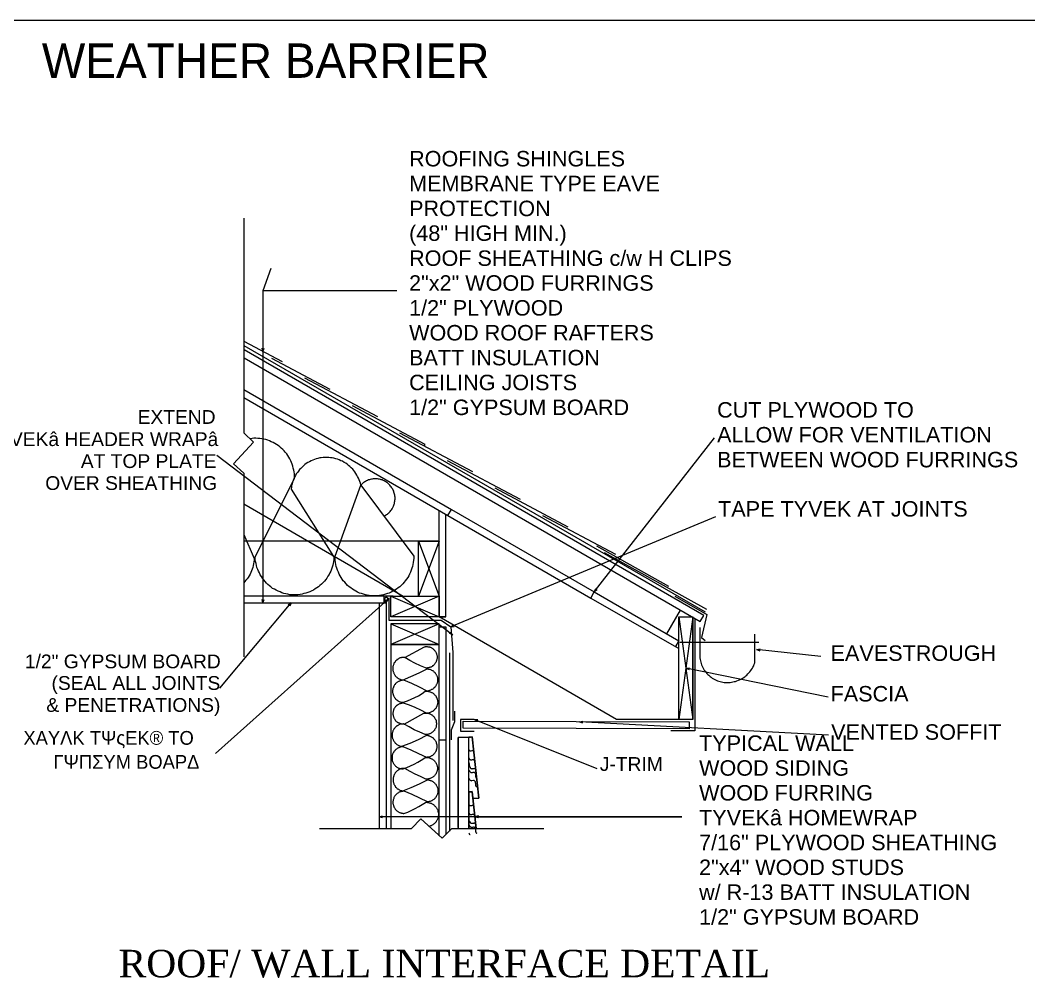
# Model space of a CAD drawing. Header units: inches. Extents: x 0 to 32.7, y -0.1 to 22.9.
# Drawn here: x 6.03 to 12.15, y 17.08 to 22.88 of the extents above; entities that cross this region are included whole.
import ezdxf

# ---------------------------------------------------------------- set-up
doc = ezdxf.new("R2010")
doc.units = ezdxf.units.IN
doc.header["$MEASUREMENT"] = 0
doc.layers.add('PDF_Geometry', color=7, linetype='Continuous', true_color=0x5d5d5d)
doc.layers.add('PDF_Text', color=7, linetype='Continuous')
doc.styles.add('PDF Arial', font='arial.ttf')
doc.styles.add('PDF Chief Blueprint', font='Chief_Blueprint.ttf')
doc.styles.add('PDF SansSerif', font='sanss___.ttf')
doc.styles.add('PDF Symbol', font='symbol.ttf')
doc.styles.add('PDF Times New Roman', font='times.ttf')

msp = doc.modelspace()

# ---------------------------------------------------------------- linework, layer by layer
at = {"layer": 'PDF_Geometry', "color": 7, "lineweight": 18}
for points in [[(0.1854, 0.1336), (0.1854, 22.8836), (32.6721, 22.8836), (32.6721, 0.1336)], [(8.2804, 19.2269), (8.2804, 19.1019), (8.5721, 19.1019), (8.5721, 19.2269)], [(8.7188, 18.5953), (8.7188, 18.6369), (10.0871, 18.6336), (10.0871, 18.5919)]]:
    msp.add_lwpolyline(points, close=True, dxfattribs=at)
for points in [[(7.3888, 21.6836), (7.3888, 20.3836), (7.4488, 20.3269), (7.3271, 20.1969), (7.3888, 20.1403), (7.3888, 19.0269)], [(7.5538, 21.3803), (7.5054, 21.2436), (7.5054, 19.3536), (7.5004, 19.3736)], [(8.3171, 21.2436), (7.5054, 21.2436), (7.5054, 20.8753), (7.5004, 20.8969)], [(7.6238, 20.8136), (7.3904, 20.9369)], [(10.1854, 19.2969), (7.3904, 20.9103)], [(7.3904, 20.8386), (10.1538, 19.2419), (10.1754, 19.2786), (7.3904, 20.8869)], [(7.5054, 20.8753), (7.5121, 20.8969)], [(7.9121, 20.6469), (7.5588, 20.8336)], [(8.2004, 20.4803), (7.7588, 20.7153)], [(7.3888, 20.6469), (8.6471, 19.9203), (9.5121, 19.4203), (10.0254, 19.1236), (10.0054, 19.0886), (10.0254, 19.1236)], [(7.3888, 20.5986), (8.6254, 19.8836), (9.4921, 19.3836), (10.0254, 19.0769)], [(8.4821, 20.3036), (8.4888, 20.3136), (8.0471, 20.5486)], [(8.7771, 20.1469), (8.3354, 20.3819)], [(9.4921, 19.3836), (9.5121, 19.4203), (10.2404, 20.3536)], [(7.2254, 20.2486), (8.6554, 19.1603), (8.6354, 19.1686)], [(9.0654, 19.9803), (8.6238, 20.2153)], [(9.3538, 19.8136), (8.9121, 20.0486)], [(7.3888, 19.9536), (8.3554, 19.3953)], [(10.0254, 19.2686), (10.1088, 19.2686), (10.1088, 18.6486), (10.1088, 19.2686), (10.0254, 18.6486), (10.0254, 19.2686), (10.1088, 18.6486), (9.6471, 18.6486), (8.5721, 19.2703), (8.2804, 19.2703), (8.2804, 19.3953), (8.5721, 19.3953), (8.5721, 19.2703), (8.6138, 19.2703), (8.6138, 19.8903)], [(8.6138, 19.2703), (8.5721, 19.2703), (8.5721, 19.9153)], [(8.6254, 19.8836), (8.6471, 19.9203)], [(10.2471, 19.8753), (8.6438, 19.2086), (8.6604, 19.2203)], [(9.6421, 19.6469), (9.2004, 19.8819)], [(8.5721, 19.7286), (8.4471, 19.3953), (8.4471, 19.7286), (8.5721, 19.7286), (7.3888, 19.7286)], [(8.4471, 19.3953), (8.4471, 19.7286), (8.5721, 19.3953)], [(9.9638, 19.4536), (9.5271, 19.6969)], [(10.1938, 19.3136), (9.5738, 19.6569)], [(9.5304, 19.4336), (9.5121, 19.4203), (9.5221, 19.4403)], [(7.2171, 18.4419), (8.2621, 19.3753), (8.2504, 19.3569)], [(7.3938, 19.3536), (8.2404, 19.3536), (8.2404, 19.3953), (7.3938, 19.3953)], [(7.5054, 19.3536), (7.5121, 19.3736)], [(8.2938, 19.3953), (8.2404, 19.3953)], [(8.2621, 19.3753), (8.2421, 19.3653)], [(8.3321, 19.3953), (8.5721, 19.3953), (8.5721, 19.2703), (8.2804, 19.2703)], [(7.2438, 18.8369), (7.6754, 19.3536), (7.6671, 19.3336)], [(7.6754, 19.3536), (7.6588, 19.3403)], [(8.2104, 17.9869), (8.2104, 19.3536), (8.2521, 19.3536), (8.2521, 17.9869)], [(9.9521, 19.1669), (10.0354, 19.3103)], [(10.1221, 19.2603), (10.1221, 18.5786), (9.9771, 18.5786)], [(8.5721, 19.2269), (8.2804, 19.2269)], [(8.5721, 17.9436), (8.5721, 19.2086), (8.6138, 19.2086), (8.6138, 17.9519)], [(8.6438, 19.2086), (8.6638, 19.2103)], [(8.6554, 19.1603), (8.6421, 19.1769)], [(8.5721, 19.1019), (8.2804, 19.1019), (8.2804, 17.9869)], [(10.8854, 19.0303), (10.4954, 19.0719), (10.5171, 19.0753)], [(10.4954, 19.0719), (10.5154, 19.0636)], [(10.9288, 18.7836), (10.0671, 18.9586), (10.0888, 18.9603)], [(10.0671, 18.9586), (10.0871, 18.9503)], [(9.5304, 18.3486), (8.7854, 18.6486), (8.7021, 18.6486), (8.7021, 18.5769), (8.7854, 18.5769)], [(8.8021, 18.6369), (8.7854, 18.6486), (8.8071, 18.6469)], [(10.9321, 18.5519), (9.4221, 18.6336), (9.4438, 18.6369)], [(9.4221, 18.6336), (9.4421, 18.6269)], [(8.5721, 18.5253), (8.6138, 18.5253)], [(8.6138, 18.4219), (8.6138, 18.2886)], [(7.8471, 17.9869), (8.4054, 17.9869), (8.4621, 18.0469), (8.5904, 17.9286), (8.6488, 17.9869), (9.2071, 17.9869)], [(8.8104, 18.0636), (8.7888, 18.0586), (10.0438, 18.0586), (8.2104, 18.0586), (8.2304, 18.0636)], [(8.2104, 18.0586), (8.2304, 18.0536)], [(8.7888, 18.0586), (8.8104, 18.0536)]]:
    msp.add_lwpolyline(points, dxfattribs=at)
at = {"layer": 'PDF_Geometry', "color": 9, "lineweight": 18, "true_color": 0xbbbbbb}
for points in [[(8.2421, 19.8819), (8.2471, 19.8853), (8.2538, 19.8886), (8.2588, 19.8919), (8.2621, 19.8953), (8.2671, 19.9003), (8.2721, 19.9036), (8.2754, 19.9086), (8.2804, 19.9136), (8.2838, 19.9186), (8.2871, 19.9236), (8.2904, 19.9286), (8.2938, 19.9353), (8.2954, 19.9403), (8.2971, 19.9453), (8.3004, 19.9519), (8.3021, 19.9569), (8.3021, 19.9636), (8.3038, 19.9703), (8.3038, 19.9753), (8.3054, 19.9819), (8.3054, 19.9886), (8.3054, 19.9953), (8.3038, 20.0003), (8.3038, 20.0069), (8.3021, 20.0136), (8.3004, 20.0186), (8.2988, 20.0253), (8.2971, 20.0303), (8.2938, 20.0369), (8.2921, 20.0419), (8.2888, 20.0469), (8.2854, 20.0519), (8.2821, 20.0569), (8.2788, 20.0619), (8.2738, 20.0669), (8.2704, 20.0719), (8.2654, 20.0753), (8.2604, 20.0803), (8.2554, 20.0836), (8.2504, 20.0869), (8.2454, 20.0903), (8.2404, 20.0936), (8.2338, 20.0953), (8.2288, 20.0986), (8.2221, 20.1003), (8.2171, 20.1019), (8.2104, 20.1036), (8.2054, 20.1036), (8.1988, 20.1053), (8.1921, 20.1053), (8.1854, 20.1053), (8.1804, 20.1053), (8.1738, 20.1053), (8.1671, 20.1036), (8.1621, 20.1036), (8.1554, 20.1019), (8.1504, 20.1003), (8.1438, 20.0986), (8.1388, 20.0953), (8.1321, 20.0936), (8.1271, 20.0903), (8.1221, 20.0869), (8.1171, 20.0836), (8.1121, 20.0803), (8.1071, 20.0753), (8.1021, 20.0719), (8.0988, 20.0669), (8.0954, 20.0786), (8.0921, 20.0886), (8.0888, 20.0986), (8.0838, 20.1086), (8.0788, 20.1186), (8.0738, 20.1286), (8.0688, 20.1386), (8.0621, 20.1469), (8.0554, 20.1553), (8.0488, 20.1636), (8.0404, 20.1719), (8.0321, 20.1803), (8.0238, 20.1869), (8.0154, 20.1936), (8.0071, 20.2003), (7.9971, 20.2053), (7.9871, 20.2119), (7.9771, 20.2153), (7.9671, 20.2203), (7.9571, 20.2236), (7.9471, 20.2269), (7.9354, 20.2303), (7.9254, 20.2319), (7.9138, 20.2336), (7.9038, 20.2353), (7.8921, 20.2353), (7.8821, 20.2353), (7.8704, 20.2353), (7.8588, 20.2336), (7.8488, 20.2319), (7.8371, 20.2286), (7.8271, 20.2269), (7.8171, 20.2219), (7.8071, 20.2186), (7.7971, 20.2136), (7.7871, 20.2086), (7.7771, 20.2036), (7.7671, 20.1986), (7.7588, 20.1919), (7.7504, 20.1836), (7.7421, 20.1769), (7.7338, 20.1686), (7.7271, 20.1619), (7.7204, 20.1519), (7.7138, 20.1436), (7.7071, 20.1353), (7.7021, 20.1253), (7.6971, 20.1153), (7.6921, 20.1053), (7.6888, 20.0953), (7.6838, 20.0853), (7.6821, 20.0753), (7.6788, 20.0653), (7.6771, 20.0553), (7.6754, 20.0436), (7.9321, 19.6353), (7.9354, 19.6303), (7.9338, 19.6169), (7.9321, 19.6053), (7.9304, 19.5936), (7.9288, 19.5819), (7.9254, 19.5703), (7.9204, 19.5586), (7.9154, 19.5469), (7.9104, 19.5353), (7.9054, 19.5253), (7.8988, 19.5153), (7.8921, 19.5036), (7.8854, 19.4953), (7.8771, 19.4853), (7.8688, 19.4753), (7.8604, 19.4669), (7.8504, 19.4586), (7.8421, 19.4519), (7.8321, 19.4453), (7.8221, 19.4386), (7.8104, 19.4319), (7.8004, 19.4269), (7.7888, 19.4219), (7.7771, 19.4169), (7.7654, 19.4136), (7.7538, 19.4103), (7.7421, 19.4069), (7.7304, 19.4053), (7.7171, 19.4036), (7.7054, 19.4036), (7.6921, 19.4019), (7.6804, 19.4036), (7.6688, 19.4036), (7.6554, 19.4069), (7.6438, 19.4086), (7.6321, 19.4119), (7.6204, 19.4153), (7.6088, 19.4203), (7.5971, 19.4253), (7.5854, 19.4303), (7.5754, 19.4369), (7.5638, 19.4419), (7.5538, 19.4503), (7.5454, 19.4569), (7.5354, 19.4653), (7.5271, 19.4736), (7.5188, 19.4836), (7.5104, 19.4936), (7.5021, 19.5036), (7.4954, 19.5136), (7.4888, 19.5236), (7.4838, 19.5353), (7.4788, 19.5453), (7.4738, 19.5569), (7.4688, 19.5686), (7.4654, 19.5803), (7.4638, 19.5936), (7.4604, 19.6053), (7.4588, 19.6169), (7.4588, 19.6303), (7.6954, 20.1103), (7.6954, 20.1219), (7.6954, 20.1353), (7.6938, 20.1469), (7.6921, 20.1586), (7.6888, 20.1703), (7.6854, 20.1819), (7.6821, 20.1936), (7.6788, 20.2053), (7.6738, 20.2153), (7.6688, 20.2269), (7.6621, 20.2369), (7.6554, 20.2469), (7.6488, 20.2569), (7.6404, 20.2669), (7.6338, 20.2753), (7.6254, 20.2836), (7.6154, 20.2919), (7.6071, 20.3003), (7.5971, 20.3069), (7.5871, 20.3136), (7.5771, 20.3203), (7.5671, 20.3253), (7.5554, 20.3303), (7.5438, 20.3353), (7.5338, 20.3403), (7.5221, 20.3436), (7.5104, 20.3453), (7.4988, 20.3486), (7.4854, 20.3503), (7.4738, 20.3503), (7.4621, 20.3519), (7.4504, 20.3519), (7.4388, 20.3503), (7.4254, 20.3486)], [(7.3888, 19.7686), (7.4521, 19.6236), (7.4521, 19.6119), (7.4504, 19.6019), (7.4488, 19.5903), (7.4454, 19.5803), (7.4438, 19.5686), (7.4404, 19.5586), (7.4354, 19.5486), (7.4321, 19.5386), (7.4271, 19.5286), (7.4221, 19.5186), (7.4154, 19.5086), (7.4088, 19.5003), (7.4021, 19.4919), (7.3954, 19.4836), (7.3888, 19.4753)], [(8.3638, 19.0236), (8.3604, 19.0236), (8.3571, 19.0236), (8.3538, 19.0236), (8.3504, 19.0236), (8.3454, 19.0236), (8.3421, 19.0219), (8.3388, 19.0219), (8.3354, 19.0203), (8.3321, 19.0186), (8.3288, 19.0169), (8.3271, 19.0153), (8.3238, 19.0136), (8.3204, 19.0119), (8.3171, 19.0103), (8.3154, 19.0069), (8.3121, 19.0053), (8.3104, 19.0019), (8.3071, 19.0003), (8.3054, 18.9969), (8.3038, 18.9936), (8.3004, 18.9903), (8.2988, 18.9886), (8.2971, 18.9853), (8.2971, 18.9819), (8.2954, 18.9786), (8.2938, 18.9753), (8.2938, 18.9719), (8.2921, 18.9686), (8.2921, 18.9636), (8.2921, 18.9603), (8.2921, 18.9569), (8.2921, 18.9536), (8.2921, 18.9503), (8.2921, 18.9469), (8.2921, 18.9436), (8.2938, 18.9403), (8.2938, 18.9369), (8.2954, 18.9336), (8.2971, 18.9303), (8.2988, 18.9269), (8.3004, 18.9236), (8.3021, 18.9203), (8.3038, 18.9169), (8.3054, 18.9136), (8.3071, 18.9119), (8.3104, 18.9086), (8.3121, 18.9069), (8.3154, 18.9036), (8.3171, 18.9019), (8.3204, 18.9003), (8.3238, 18.8969), (8.3271, 18.8953), (8.3304, 18.8936), (8.3338, 18.8919), (8.3371, 18.8919), (8.3404, 18.8903), (8.3438, 18.8886), (8.3471, 18.8886), (8.3504, 18.8869), (8.4004, 18.9086), (8.4521, 18.9303), (8.5004, 18.9553), (8.5038, 18.9553), (8.5071, 18.9536), (8.5104, 18.9536), (8.5138, 18.9519), (8.5171, 18.9519), (8.5204, 18.9503), (8.5238, 18.9486), (8.5271, 18.9469), (8.5304, 18.9453), (8.5338, 18.9436), (8.5354, 18.9419), (8.5388, 18.9403), (8.5404, 18.9369), (8.5438, 18.9353), (8.5454, 18.9319), (8.5488, 18.9303), (8.5504, 18.9269), (8.5521, 18.9236), (8.5538, 18.9203), (8.5554, 18.9186), (8.5571, 18.9153), (8.5588, 18.9119), (8.5604, 18.9086), (8.5604, 18.9053), (8.5621, 18.9019), (8.5621, 18.8986), (8.5621, 18.8953), (8.5621, 18.8919), (8.5638, 18.8869), (8.5621, 18.8836), (8.5621, 18.8803), (8.5621, 18.8769), (8.5621, 18.8736), (8.5604, 18.8703), (8.5604, 18.8669), (8.5588, 18.8636), (8.5571, 18.8603), (8.5554, 18.8569), (8.5538, 18.8553), (8.5521, 18.8519), (8.5504, 18.8486), (8.5488, 18.8453), (8.5454, 18.8436), (8.5438, 18.8403), (8.5404, 18.8386), (8.5388, 18.8353), (8.5354, 18.8336), (8.5338, 18.8319), (8.5304, 18.8303), (8.5271, 18.8286), (8.5238, 18.8269), (8.5204, 18.8253), (8.5171, 18.8236), (8.5138, 18.8236), (8.5104, 18.8219), (8.5071, 18.8219), (8.5038, 18.8203), (8.5004, 18.8203), (8.4538, 18.8436), (8.4071, 18.8653), (8.3588, 18.8853), (8.3554, 18.8853), (8.3521, 18.8853), (8.3488, 18.8853), (8.3454, 18.8836), (8.3421, 18.8836), (8.3388, 18.8819), (8.3354, 18.8819), (8.3321, 18.8803), (8.3288, 18.8786), (8.3254, 18.8769), (8.3221, 18.8753), (8.3204, 18.8736), (8.3171, 18.8719), (8.3138, 18.8703), (8.3121, 18.8669), (8.3088, 18.8653), (8.3071, 18.8619), (8.3054, 18.8603), (8.3021, 18.8569), (8.3004, 18.8536), (8.2988, 18.8503), (8.2971, 18.8486), (8.2954, 18.8453), (8.2954, 18.8419), (8.2938, 18.8386), (8.2921, 18.8353), (8.2921, 18.8319), (8.2921, 18.8286), (8.2904, 18.8253), (8.2904, 18.8219), (8.2904, 18.8186), (8.2904, 18.8136), (8.2904, 18.8103), (8.2921, 18.8069), (8.2921, 18.8036), (8.2938, 18.8003), (8.2938, 18.7969), (8.2954, 18.7936), (8.2971, 18.7903), (8.2988, 18.7869), (8.3004, 18.7853), (8.3021, 18.7819), (8.3038, 18.7786), (8.3054, 18.7769), (8.3071, 18.7736), (8.3104, 18.7703), (8.3121, 18.7686), (8.3154, 18.7669), (8.3188, 18.7636), (8.3204, 18.7619), (8.3238, 18.7603), (8.3271, 18.7586), (8.3304, 18.7569), (8.3338, 18.7553), (8.3371, 18.7553), (8.3404, 18.7536), (8.3438, 18.7536), (8.3471, 18.7519), (8.3504, 18.7519), (8.3538, 18.7519), (8.3571, 18.7519), (8.3804, 18.7603), (8.4021, 18.7703), (8.4254, 18.7803), (8.4471, 18.7919), (8.4688, 18.8053), (8.4888, 18.8186), (8.4921, 18.8186), (8.4954, 18.8186), (8.4988, 18.8186), (8.5021, 18.8186), (8.5054, 18.8186), (8.5088, 18.8169), (8.5121, 18.8169), (8.5154, 18.8153), (8.5188, 18.8153), (8.5221, 18.8136), (8.5254, 18.8119), (8.5288, 18.8103), (8.5321, 18.8086), (8.5354, 18.8069), (8.5371, 18.8053), (8.5404, 18.8036), (8.5421, 18.8003), (8.5454, 18.7986), (8.5471, 18.7953), (8.5488, 18.7936), (8.5521, 18.7903), (8.5538, 18.7869), (8.5554, 18.7836), (8.5571, 18.7803), (8.5588, 18.7786), (8.5588, 18.7753), (8.5604, 18.7719), (8.5604, 18.7686), (8.5621, 18.7653), (8.5621, 18.7619), (8.5621, 18.7586), (8.5638, 18.7553), (8.5638, 18.7503), (8.5621, 18.7469), (8.5621, 18.7436), (8.5621, 18.7403), (8.5604, 18.7369), (8.5604, 18.7336), (8.5588, 18.7303), (8.5588, 18.7269), (8.5571, 18.7236), (8.5554, 18.7219), (8.5538, 18.7186), (8.5521, 18.7153), (8.5488, 18.7119), (8.5471, 18.7103), (8.5454, 18.7069), (8.5421, 18.7053), (8.5404, 18.7019), (8.5371, 18.7003), (8.5354, 18.6986), (8.5321, 18.6969), (8.5288, 18.6953), (8.5254, 18.6936), (8.5221, 18.6919), (8.5188, 18.6903), (8.5154, 18.6886), (8.5121, 18.6886), (8.5088, 18.6869), (8.5054, 18.6869), (8.5021, 18.6869), (8.4988, 18.6869), (8.4954, 18.6869), (8.4621, 18.7036), (8.4271, 18.7203), (8.3921, 18.7336), (8.3571, 18.7469), (8.3538, 18.7469), (8.3504, 18.7469), (8.3471, 18.7469), (8.3438, 18.7453), (8.3404, 18.7453), (8.3371, 18.7436), (8.3338, 18.7436), (8.3321, 18.7419), (8.3288, 18.7403), (8.3254, 18.7386), (8.3221, 18.7369), (8.3204, 18.7353), (8.3171, 18.7336), (8.3154, 18.7319), (8.3121, 18.7303), (8.3104, 18.7269), (8.3071, 18.7253), (8.3054, 18.7219), (8.3038, 18.7203), (8.3021, 18.7169), (8.3004, 18.7136), (8.2988, 18.7119), (8.2971, 18.7086), (8.2954, 18.7053), (8.2954, 18.7019), (8.2938, 18.6986), (8.2938, 18.6953), (8.2938, 18.6919), (8.2921, 18.6886), (8.2921, 18.6853), (8.2921, 18.6819), (8.2921, 18.6786), (8.2938, 18.6753), (8.2938, 18.6736), (8.2938, 18.6703), (8.2954, 18.6669), (8.2954, 18.6636), (8.2971, 18.6603), (8.2988, 18.6569), (8.3004, 18.6536), (8.3021, 18.6519), (8.3038, 18.6486), (8.3054, 18.6453), (8.3071, 18.6436), (8.3088, 18.6403), (8.3121, 18.6386), (8.3138, 18.6369), (8.3171, 18.6336), (8.3188, 18.6319), (8.3221, 18.6303), (8.3254, 18.6286), (8.3271, 18.6269), (8.3304, 18.6269), (8.3338, 18.6253), (8.3371, 18.6236), (8.3404, 18.6236), (8.3438, 18.6219), (8.3471, 18.6219), (8.3504, 18.6219), (8.3538, 18.6219), (8.3571, 18.6219), (8.3604, 18.6203)], [(8.3571, 18.6219), (8.3538, 18.6219), (8.3504, 18.6203), (8.3454, 18.6203), (8.3421, 18.6203), (8.3388, 18.6186), (8.3354, 18.6186), (8.3321, 18.6169), (8.3288, 18.6153), (8.3254, 18.6136), (8.3221, 18.6119), (8.3204, 18.6103), (8.3171, 18.6086), (8.3138, 18.6069), (8.3104, 18.6036), (8.3088, 18.6019), (8.3054, 18.5986), (8.3038, 18.5969), (8.3021, 18.5936), (8.2988, 18.5903), (8.2971, 18.5886), (8.2954, 18.5853), (8.2938, 18.5819), (8.2921, 18.5786), (8.2921, 18.5753), (8.2904, 18.5719), (8.2904, 18.5686), (8.2888, 18.5653), (8.2888, 18.5619), (8.2888, 18.5569), (8.2871, 18.5536), (8.2871, 18.5503), (8.2888, 18.5469), (8.2888, 18.5436), (8.2888, 18.5403), (8.2904, 18.5369), (8.2904, 18.5336), (8.2921, 18.5303), (8.2938, 18.5269), (8.2938, 18.5236), (8.2954, 18.5203), (8.2971, 18.5169), (8.3004, 18.5136), (8.3021, 18.5119), (8.3038, 18.5086), (8.3071, 18.5053), (8.3088, 18.5036), (8.3121, 18.5003), (8.3138, 18.4986), (8.3171, 18.4969), (8.3204, 18.4936), (8.3238, 18.4919), (8.3254, 18.4903), (8.3288, 18.4903), (8.3321, 18.4886), (8.3354, 18.4869), (8.3388, 18.4853), (8.3421, 18.4853), (8.3471, 18.4853), (8.3971, 18.5053), (8.4471, 18.5269), (8.4971, 18.5519), (8.5004, 18.5519), (8.5038, 18.5503), (8.5071, 18.5503), (8.5104, 18.5486), (8.5138, 18.5486), (8.5171, 18.5469), (8.5204, 18.5453), (8.5238, 18.5436), (8.5271, 18.5419), (8.5288, 18.5403), (8.5321, 18.5386), (8.5354, 18.5369), (8.5371, 18.5336), (8.5404, 18.5319), (8.5421, 18.5286), (8.5454, 18.5269), (8.5471, 18.5236), (8.5488, 18.5203), (8.5504, 18.5186), (8.5521, 18.5153), (8.5538, 18.5119), (8.5554, 18.5086), (8.5554, 18.5053), (8.5571, 18.5019), (8.5571, 18.4986), (8.5588, 18.4953), (8.5588, 18.4919), (8.5588, 18.4886), (8.5588, 18.4853), (8.5588, 18.4819), (8.5588, 18.4769), (8.5588, 18.4736), (8.5571, 18.4703), (8.5571, 18.4669), (8.5554, 18.4636), (8.5554, 18.4603), (8.5538, 18.4569), (8.5521, 18.4553), (8.5504, 18.4519), (8.5488, 18.4486), (8.5471, 18.4453), (8.5454, 18.4419), (8.5421, 18.4403), (8.5404, 18.4369), (8.5371, 18.4353), (8.5354, 18.4336), (8.5321, 18.4303), (8.5288, 18.4286), (8.5271, 18.4269), (8.5238, 18.4253), (8.5204, 18.4236), (8.5171, 18.4219), (8.5138, 18.4203), (8.5104, 18.4203), (8.5071, 18.4186), (8.5038, 18.4186), (8.5004, 18.4186), (8.4971, 18.4169), (8.4504, 18.4403), (8.4038, 18.4619), (8.3554, 18.4819), (8.3521, 18.4819), (8.3488, 18.4819), (8.3454, 18.4819), (8.3421, 18.4819), (8.3388, 18.4803), (8.3354, 18.4803), (8.3321, 18.4786), (8.3288, 18.4769), (8.3254, 18.4753), (8.3221, 18.4736), (8.3188, 18.4719), (8.3171, 18.4703), (8.3138, 18.4686), (8.3104, 18.4669), (8.3088, 18.4636), (8.3054, 18.4619), (8.3038, 18.4586), (8.3004, 18.4569), (8.2988, 18.4536), (8.2971, 18.4503), (8.2954, 18.4486), (8.2938, 18.4453), (8.2921, 18.4419), (8.2904, 18.4386), (8.2904, 18.4353), (8.2888, 18.4319), (8.2888, 18.4286), (8.2871, 18.4253), (8.2871, 18.4219), (8.2871, 18.4186), (8.2871, 18.4153), (8.2871, 18.4119), (8.2871, 18.4086), (8.2871, 18.4036), (8.2888, 18.4003), (8.2888, 18.3969), (8.2904, 18.3936), (8.2921, 18.3903), (8.2921, 18.3886), (8.2938, 18.3853), (8.2954, 18.3819), (8.2971, 18.3786), (8.3004, 18.3753), (8.3021, 18.3736), (8.3038, 18.3703), (8.3071, 18.3686), (8.3088, 18.3653), (8.3121, 18.3636), (8.3138, 18.3619), (8.3171, 18.3586), (8.3204, 18.3569), (8.3238, 18.3553), (8.3271, 18.3536), (8.3304, 18.3536), (8.3321, 18.3519), (8.3354, 18.3503), (8.3388, 18.3503), (8.3438, 18.3486), (8.3471, 18.3486), (8.3504, 18.3486), (8.3538, 18.3486), (8.3771, 18.3569), (8.3988, 18.3669), (8.4221, 18.3769), (8.4438, 18.3886), (8.4638, 18.4019), (8.4854, 18.4153)], [(8.4854, 18.4169), (8.4888, 18.4169), (8.4921, 18.4169), (8.4954, 18.4169), (8.4988, 18.4169), (8.5021, 18.4169), (8.5054, 18.4169), (8.5088, 18.4169), (8.5121, 18.4153), (8.5154, 18.4153), (8.5188, 18.4136), (8.5221, 18.4119), (8.5254, 18.4103), (8.5288, 18.4086), (8.5321, 18.4069), (8.5338, 18.4053), (8.5371, 18.4036), (8.5404, 18.4019), (8.5421, 18.3986), (8.5454, 18.3969), (8.5471, 18.3936), (8.5488, 18.3919), (8.5504, 18.3886), (8.5521, 18.3853), (8.5538, 18.3836), (8.5554, 18.3803), (8.5571, 18.3769), (8.5588, 18.3736), (8.5588, 18.3703), (8.5604, 18.3669), (8.5604, 18.3636), (8.5621, 18.3603), (8.5621, 18.3569), (8.5621, 18.3536), (8.5621, 18.3503), (8.5621, 18.3469), (8.5621, 18.3436), (8.5604, 18.3403), (8.5604, 18.3369), (8.5588, 18.3336), (8.5588, 18.3303), (8.5571, 18.3269), (8.5554, 18.3236), (8.5538, 18.3203), (8.5521, 18.3186), (8.5504, 18.3153), (8.5488, 18.3119), (8.5471, 18.3103), (8.5438, 18.3069), (8.5421, 18.3053), (8.5388, 18.3019), (8.5371, 18.3003), (8.5338, 18.2986), (8.5304, 18.2969), (8.5271, 18.2953), (8.5254, 18.2936), (8.5221, 18.2919), (8.5188, 18.2903), (8.5154, 18.2903), (8.5121, 18.2886), (8.5088, 18.2886), (8.5054, 18.2869), (8.5021, 18.2869), (8.4988, 18.2869), (8.4954, 18.2869), (8.4921, 18.2869), (8.4604, 18.3019), (8.4271, 18.3169), (8.3971, 18.3336), (8.3654, 18.3519), (8.3621, 18.3519), (8.3588, 18.3519), (8.3554, 18.3519), (8.3521, 18.3519), (8.3488, 18.3503), (8.3438, 18.3503), (8.3404, 18.3486), (8.3371, 18.3469), (8.3338, 18.3469), (8.3304, 18.3453), (8.3288, 18.3436), (8.3254, 18.3419), (8.3221, 18.3386), (8.3188, 18.3369), (8.3171, 18.3353), (8.3138, 18.3319), (8.3121, 18.3303), (8.3088, 18.3269), (8.3071, 18.3253), (8.3054, 18.3219), (8.3038, 18.3186), (8.3004, 18.3153), (8.3004, 18.3119), (8.2988, 18.3086), (8.2971, 18.3053), (8.2954, 18.3019), (8.2954, 18.2986), (8.2938, 18.2953), (8.2938, 18.2919), (8.2938, 18.2886), (8.2938, 18.2853), (8.2938, 18.2819), (8.2938, 18.2786), (8.2938, 18.2753), (8.2938, 18.2703), (8.2954, 18.2669), (8.2954, 18.2636), (8.2971, 18.2603), (8.2988, 18.2569), (8.3004, 18.2536), (8.3021, 18.2503), (8.3038, 18.2486), (8.3054, 18.2453), (8.3071, 18.2419), (8.3088, 18.2386), (8.3121, 18.2369), (8.3138, 18.2336), (8.3171, 18.2319), (8.3188, 18.2286), (8.3221, 18.2269), (8.3254, 18.2253), (8.3288, 18.2236), (8.3321, 18.2219), (8.3354, 18.2203), (8.3371, 18.2186), (8.3421, 18.2186), (8.3454, 18.2169), (8.3488, 18.2153), (8.3521, 18.2153), (8.4021, 18.2353), (8.4538, 18.2586), (8.5021, 18.2819), (8.5054, 18.2819), (8.5088, 18.2819), (8.5121, 18.2803), (8.5154, 18.2803), (8.5188, 18.2786), (8.5221, 18.2786), (8.5254, 18.2769), (8.5288, 18.2753), (8.5304, 18.2736), (8.5338, 18.2719), (8.5371, 18.2703), (8.5388, 18.2686), (8.5421, 18.2653), (8.5454, 18.2636), (8.5471, 18.2603), (8.5488, 18.2586), (8.5521, 18.2553), (8.5538, 18.2519), (8.5554, 18.2503), (8.5571, 18.2469), (8.5588, 18.2436), (8.5604, 18.2403), (8.5604, 18.2369), (8.5621, 18.2336), (8.5638, 18.2303), (8.5638, 18.2269), (8.5638, 18.2236), (8.5638, 18.2203), (8.5654, 18.2169), (8.5654, 18.2136), (8.5638, 18.2086), (8.5638, 18.2053), (8.5638, 18.2019), (8.5621, 18.1986), (8.5621, 18.1953), (8.5604, 18.1919), (8.5588, 18.1886), (8.5571, 18.1853), (8.5554, 18.1819), (8.5538, 18.1803), (8.5521, 18.1769), (8.5504, 18.1736), (8.5488, 18.1719), (8.5454, 18.1686), (8.5438, 18.1669), (8.5404, 18.1636), (8.5371, 18.1619), (8.5354, 18.1603), (8.5321, 18.1586), (8.5288, 18.1553), (8.5254, 18.1553), (8.5221, 18.1536), (8.5188, 18.1519), (8.5154, 18.1503), (8.5121, 18.1503), (8.5088, 18.1486), (8.5054, 18.1486), (8.5021, 18.1486), (8.4554, 18.1719), (8.4088, 18.1936), (8.3604, 18.2136), (8.3571, 18.2136), (8.3538, 18.2136), (8.3504, 18.2119), (8.3471, 18.2119), (8.3438, 18.2119), (8.3404, 18.2103), (8.3371, 18.2086), (8.3338, 18.2086), (8.3304, 18.2069), (8.3271, 18.2053), (8.3254, 18.2036), (8.3221, 18.2019), (8.3188, 18.2003), (8.3154, 18.1969), (8.3138, 18.1953), (8.3104, 18.1919), (8.3088, 18.1903), (8.3071, 18.1869), (8.3038, 18.1853), (8.3021, 18.1819), (8.3004, 18.1786), (8.2988, 18.1753), (8.2971, 18.1719), (8.2971, 18.1686), (8.2954, 18.1653), (8.2938, 18.1619), (8.2938, 18.1586), (8.2938, 18.1553), (8.2921, 18.1519), (8.2921, 18.1486), (8.2921, 18.1453), (8.2921, 18.1419), (8.2921, 18.1386), (8.2938, 18.1353), (8.2938, 18.1319), (8.2954, 18.1286), (8.2954, 18.1253), (8.2971, 18.1219), (8.2988, 18.1186), (8.3004, 18.1153), (8.3021, 18.1119), (8.3038, 18.1103), (8.3054, 18.1069), (8.3071, 18.1036), (8.3088, 18.1019), (8.3121, 18.0986), (8.3138, 18.0969), (8.3171, 18.0936), (8.3204, 18.0919), (8.3221, 18.0903), (8.3254, 18.0886), (8.3288, 18.0869), (8.3321, 18.0853), (8.3354, 18.0836), (8.3388, 18.0819), (8.3421, 18.0819), (8.3454, 18.0803), (8.3488, 18.0803), (8.3521, 18.0803), (8.3554, 18.0786), (8.3588, 18.0786), (8.3821, 18.0869), (8.4038, 18.0969), (8.4271, 18.1086), (8.4488, 18.1203), (8.4704, 18.1319), (8.4904, 18.1453), (8.4938, 18.1469), (8.4988, 18.1469), (8.5021, 18.1453), (8.5054, 18.1453), (8.5088, 18.1453), (8.5121, 18.1436), (8.5171, 18.1436), (8.5204, 18.1419), (8.5238, 18.1403), (8.5271, 18.1386), (8.5304, 18.1369), (8.5338, 18.1353), (8.5371, 18.1336), (8.5388, 18.1319), (8.5421, 18.1286), (8.5454, 18.1269), (8.5471, 18.1236), (8.5504, 18.1203), (8.5521, 18.1186), (8.5554, 18.1153), (8.5571, 18.1119), (8.5588, 18.1086), (8.5604, 18.1053), (8.5621, 18.1019), (8.5638, 18.0986), (8.5654, 18.0953), (8.5654, 18.0919), (8.5671, 18.0869), (8.5671, 18.0836), (8.5688, 18.0803), (8.5688, 18.0769), (8.5688, 18.0719), (8.5688, 18.0686), (8.5688, 18.0653), (8.5671, 18.0619), (8.5671, 18.0569), (8.5671, 18.0536), (8.5654, 18.0503), (8.5638, 18.0469), (8.5621, 18.0436), (8.5604, 18.0403), (8.5588, 18.0369), (8.5571, 18.0336), (8.5554, 18.0303), (8.5538, 18.0269), (8.5504, 18.0236), (8.5488, 18.0219), (8.5454, 18.0186), (8.5421, 18.0153), (8.5388, 18.0136), (8.5371, 18.0119), (8.5338, 18.0103), (8.5304, 18.0069), (8.5271, 18.0053), (8.5238, 18.0036), (8.5204, 18.0036), (8.5154, 18.0019), (8.5121, 18.0003)]]:
    msp.add_lwpolyline(points, dxfattribs=at)
for points in [[(8.0988, 20.0669), (8.4188, 19.6369), (8.4188, 19.6236), (8.4171, 19.6119), (8.4154, 19.5986), (8.4138, 19.5869), (8.4104, 19.5753), (8.4071, 19.5636), (8.4038, 19.5519), (8.3988, 19.5403), (8.3938, 19.5286), (8.3888, 19.5186), (8.3821, 19.5069), (8.3754, 19.4969), (8.3671, 19.4869), (8.3604, 19.4786), (8.3521, 19.4686), (8.3421, 19.4603), (8.3338, 19.4519), (8.3238, 19.4453), (8.3138, 19.4369), (8.3038, 19.4303), (8.2921, 19.4253), (8.2821, 19.4186), (8.2704, 19.4136), (8.2588, 19.4103), (8.2471, 19.4069), (8.2354, 19.4036), (8.2238, 19.4003), (8.2104, 19.3986), (8.1988, 19.3969), (8.1871, 19.3969), (8.1738, 19.3969), (8.1621, 19.3969), (8.1488, 19.3986), (8.1371, 19.4003), (8.1254, 19.4036), (8.1138, 19.4069), (8.1021, 19.4103), (8.0904, 19.4136), (8.0788, 19.4186), (8.0671, 19.4253), (8.0571, 19.4303), (8.0471, 19.4369), (8.0371, 19.4453), (8.0271, 19.4519), (8.0171, 19.4603), (8.0088, 19.4686), (8.0004, 19.4786), (7.9921, 19.4869), (7.9854, 19.4969), (7.9788, 19.5069), (7.9721, 19.5186), (7.9671, 19.5286), (7.9621, 19.5403), (7.9571, 19.5519), (7.9521, 19.5636), (7.9488, 19.5753), (7.9471, 19.5869), (7.9438, 19.5986), (7.9421, 19.6119), (7.9421, 19.6236), (7.9421, 19.6369)], [(8.3638, 19.0236), (8.4838, 19.0886), (8.4871, 19.0886), (8.4904, 19.0903), (8.4938, 19.0903), (8.4971, 19.0903), (8.5004, 19.0903), (8.5038, 19.0886), (8.5071, 19.0886), (8.5104, 19.0886), (8.5138, 19.0869), (8.5171, 19.0853), (8.5204, 19.0853), (8.5238, 19.0836), (8.5271, 19.0819), (8.5304, 19.0803), (8.5321, 19.0786), (8.5354, 19.0753), (8.5371, 19.0736), (8.5404, 19.0719), (8.5421, 19.0686), (8.5454, 19.0669), (8.5471, 19.0636), (8.5488, 19.0619), (8.5504, 19.0586), (8.5521, 19.0553), (8.5538, 19.0519), (8.5554, 19.0503), (8.5571, 19.0469), (8.5571, 19.0436), (8.5588, 19.0403), (8.5588, 19.0369), (8.5604, 19.0336), (8.5604, 19.0303), (8.5604, 19.0269), (8.5604, 19.0236), (8.5604, 19.0203), (8.5604, 19.0169), (8.5588, 19.0136), (8.5588, 19.0103), (8.5571, 19.0069), (8.5571, 19.0036), (8.5554, 19.0003), (8.5538, 18.9969), (8.5521, 18.9936), (8.5504, 18.9903), (8.5488, 18.9886), (8.5471, 18.9853), (8.5454, 18.9819), (8.5421, 18.9803), (8.5404, 18.9769), (8.5388, 18.9753), (8.5354, 18.9736), (8.5321, 18.9719), (8.5304, 18.9686), (8.5271, 18.9669), (8.5238, 18.9653), (8.5204, 18.9653), (8.5171, 18.9636), (8.5138, 18.9619), (8.5121, 18.9619), (8.5088, 18.9603), (8.5054, 18.9603), (8.5021, 18.9603), (8.4971, 18.9586), (8.4938, 18.9586), (8.4904, 18.9603), (8.4588, 18.9736), (8.4254, 18.9886), (8.3954, 19.0053)], [(8.3604, 18.6203), (8.4804, 18.6853), (8.4838, 18.6869), (8.4871, 18.6869), (8.4904, 18.6869), (8.4938, 18.6869), (8.4971, 18.6869), (8.5004, 18.6853), (8.5038, 18.6853), (8.5071, 18.6853), (8.5104, 18.6836), (8.5138, 18.6836), (8.5171, 18.6819), (8.5204, 18.6803), (8.5238, 18.6786), (8.5254, 18.6769), (8.5288, 18.6753), (8.5321, 18.6736), (8.5338, 18.6703), (8.5371, 18.6686), (8.5388, 18.6669), (8.5421, 18.6636), (8.5438, 18.6603), (8.5454, 18.6586), (8.5471, 18.6553), (8.5488, 18.6519), (8.5504, 18.6486), (8.5521, 18.6469), (8.5538, 18.6436), (8.5538, 18.6403), (8.5554, 18.6369), (8.5554, 18.6336), (8.5554, 18.6303), (8.5571, 18.6269), (8.5571, 18.6236), (8.5571, 18.6203), (8.5571, 18.6169), (8.5554, 18.6136), (8.5554, 18.6103), (8.5554, 18.6069), (8.5538, 18.6036), (8.5538, 18.6003), (8.5521, 18.5969), (8.5504, 18.5936), (8.5488, 18.5903), (8.5471, 18.5886), (8.5454, 18.5853), (8.5438, 18.5819), (8.5421, 18.5803), (8.5388, 18.5769), (8.5371, 18.5753), (8.5338, 18.5719), (8.5321, 18.5703), (8.5288, 18.5686), (8.5254, 18.5669), (8.5238, 18.5653), (8.5204, 18.5636), (8.5171, 18.5619), (8.5138, 18.5603), (8.5104, 18.5586), (8.5071, 18.5586), (8.5038, 18.5569), (8.5004, 18.5569), (8.4971, 18.5569), (8.4938, 18.5569), (8.4904, 18.5569), (8.4871, 18.5569), (8.4554, 18.5703), (8.4221, 18.5853), (8.3904, 18.6036)]]:
    msp.add_lwpolyline(points, close=True, dxfattribs=at)
at = {"layer": 'PDF_Geometry', "color": 251, "lineweight": 18, "true_color": 0x4b4b4b}
msp.add_lwpolyline([(8.2604, 19.3836), (8.2588, 19.3836), (8.2588, 19.3853), (8.2571, 19.3853), (8.2571, 19.3869), (8.2554, 19.3869), (8.2538, 19.3869), (8.2521, 19.3869), (8.2504, 19.3869), (8.2488, 19.3869), (8.2471, 19.3869), (8.2471, 19.3853), (8.2454, 19.3853), (8.2454, 19.3836), (8.2438, 19.3836), (8.2438, 19.3819), (8.2421, 19.3803), (8.2421, 19.3786), (8.2421, 19.3769), (8.2421, 19.3753), (8.2421, 19.3736), (8.2438, 19.3736), (8.2438, 19.3719), (8.2454, 19.3703), (8.2471, 19.3686), (8.2488, 19.3686), (8.2504, 19.3669), (8.2521, 19.3669), (8.2538, 19.3669), (8.2554, 19.3686), (8.2571, 19.3686), (8.2588, 19.3686), (8.2588, 19.3703), (8.2604, 19.3703), (8.2604, 19.3719), (8.2604, 19.3736), (8.2621, 19.3736), (8.2621, 19.3753), (8.2621, 19.3769), (8.2621, 19.3786), (8.2621, 19.3803), (8.2621, 19.3819), (8.2604, 19.3819)], close=True, dxfattribs=at)
at = {"layer": 'PDF_Geometry', "color": 250, "lineweight": 18, "true_color": 0x1c1c1c}
for points in [[(8.2671, 19.3853), (8.2671, 19.2486), (8.5854, 19.2486), (8.5854, 19.2486), (8.5854, 19.2486), (8.6438, 19.2086), (8.6554, 19.0536), (8.6554, 18.6419)], [(10.0004, 19.3953), (10.1954, 19.2836), (10.1621, 19.1436), (10.1838, 19.1253)], [(10.1521, 19.2053), (10.1521, 19.0386), (10.1521, 19.0303), (10.1521, 19.0203), (10.1538, 19.0119), (10.1554, 19.0036), (10.1571, 18.9953), (10.1604, 18.9869), (10.1621, 18.9786), (10.1654, 18.9703), (10.1704, 18.9619), (10.1738, 18.9553), (10.1788, 18.9469), (10.1838, 18.9403), (10.1888, 18.9336), (10.1938, 18.9269), (10.2004, 18.9203), (10.2071, 18.9153), (10.2138, 18.9086), (10.2204, 18.9036), (10.2271, 18.8986), (10.2354, 18.8936), (10.2421, 18.8903), (10.2504, 18.8853), (10.2588, 18.8819), (10.2671, 18.8803), (10.2754, 18.8769), (10.2838, 18.8753), (10.2921, 18.8736), (10.3004, 18.8719), (10.3104, 18.8719), (10.3188, 18.8719), (10.3271, 18.8719), (10.3354, 18.8719), (10.3438, 18.8736), (10.3521, 18.8753), (10.3604, 18.8769), (10.3688, 18.8786), (10.3771, 18.8819), (10.3854, 18.8853), (10.3921, 18.8886), (10.4004, 18.8919), (10.4088, 18.8969), (10.4154, 18.9003), (10.4238, 18.9069), (10.4304, 18.9119), (10.4371, 18.9169), (10.4438, 18.9236), (10.4488, 18.9303), (10.4554, 18.9369), (10.4604, 18.9436), (10.4654, 18.9503), (10.4704, 18.9586), (10.4738, 18.9653), (10.4788, 18.9736), (10.4821, 18.9819), (10.4854, 18.9903), (10.4854, 19.1653)], [(8.6354, 19.0519), (8.6354, 17.9719)]]:
    msp.add_lwpolyline(points, dxfattribs=at)
at = {"layer": 'PDF_Geometry', "color": 250, "lineweight": 18, "true_color": 0x404040}
for points in [[(8.5721, 19.3953), (8.2804, 19.2703)], [(8.2804, 19.3953), (8.5721, 19.2703)], [(8.5721, 19.2269), (8.2804, 19.1019)], [(8.2804, 19.2269), (8.5721, 19.1019)]]:
    msp.add_lwpolyline(points, dxfattribs=at)
at = {"layer": 'PDF_Geometry', "color": 251, "lineweight": 18, "true_color": 0x5b5b5b}
for points in [[(10.5088, 19.1136), (10.0304, 19.1136)], [(8.7521, 18.2103), (8.7521, 18.2069), (8.7521, 17.9869), (8.7521, 18.5386), (8.6888, 18.5386), (8.6888, 17.9869)], [(8.6888, 18.0669), (8.6888, 17.9936), (8.6888, 18.5386)], [(8.7521, 18.5436), (8.7521, 18.5386), (8.7721, 18.5436), (8.8138, 18.1719), (8.7771, 18.1686), (8.7721, 18.2119), (8.7521, 18.2086), (8.7521, 18.5386)], [(8.7771, 18.1686), (8.8138, 18.1719), (8.7721, 18.5436), (8.7521, 18.5403)], [(8.7521, 18.4653), (8.7521, 18.4636), (8.7538, 18.4619), (8.7554, 18.4619), (8.7554, 18.4603), (8.7571, 18.4603), (8.7588, 18.4586), (8.7604, 18.4586), (8.7621, 18.4586), (8.7638, 18.4586), (8.7671, 18.4586), (8.7721, 18.4603), (8.7738, 18.4603), (8.7754, 18.4603), (8.7771, 18.4603), (8.7788, 18.4603), (8.7788, 18.4586), (8.7804, 18.4586), (8.7821, 18.4569)], [(8.7521, 18.4153), (8.7538, 18.4103), (8.7554, 18.4086), (8.7571, 18.4069), (8.7588, 18.4053), (8.7604, 18.4053), (8.7621, 18.4036), (8.7638, 18.4036), (8.7654, 18.4036), (8.7671, 18.4036), (8.7704, 18.4036), (8.7754, 18.4053), (8.7771, 18.4053), (8.7788, 18.4053), (8.7804, 18.4053), (8.7821, 18.4053), (8.7838, 18.4036), (8.7854, 18.4019), (8.7854, 18.4003), (8.7854, 18.3986), (8.7871, 18.3969), (8.7871, 18.3936), (8.7904, 18.3819), (8.7904, 18.3769)], [(8.7521, 18.3869), (8.7538, 18.3786), (8.7554, 18.3719), (8.7571, 18.3653), (8.7588, 18.3619), (8.7604, 18.3586), (8.7604, 18.3569), (8.7621, 18.3536), (8.7638, 18.3519), (8.7654, 18.3503), (8.7688, 18.3503), (8.7704, 18.3486), (8.7721, 18.3486), (8.7721, 18.3503), (8.7738, 18.3503), (8.7804, 18.3519), (8.7821, 18.3519), (8.7854, 18.3519), (8.7871, 18.3519), (8.7888, 18.3519), (8.7904, 18.3503), (8.7921, 18.3503), (8.7938, 18.3486)], [(8.7538, 18.3403), (8.7571, 18.3353), (8.7588, 18.3336), (8.7604, 18.3303), (8.7621, 18.3286), (8.7654, 18.3269), (8.7671, 18.3269), (8.7688, 18.3269), (8.7721, 18.3269), (8.7738, 18.3269), (8.7788, 18.3286), (8.7821, 18.3286), (8.7838, 18.3286), (8.7854, 18.3286), (8.7871, 18.3269), (8.7888, 18.3269), (8.7888, 18.3253), (8.7904, 18.3236), (8.7904, 18.3203), (8.7921, 18.3186), (8.7921, 18.3153), (8.7938, 18.3019), (8.7954, 18.2986), (8.7954, 18.2953), (8.7971, 18.2936), (8.7988, 18.2919), (8.7988, 18.2903), (8.8004, 18.2903)], [(8.7938, 18.3469), (8.7921, 18.3486), (8.7904, 18.3503)], [(8.7521, 18.2919), (8.7554, 18.2869), (8.7571, 18.2853), (8.7588, 18.2819), (8.7604, 18.2803), (8.7638, 18.2786), (8.7654, 18.2786), (8.7671, 18.2769), (8.7704, 18.2786), (8.7804, 18.2803), (8.7821, 18.2803), (8.7838, 18.2786), (8.7854, 18.2786), (8.7871, 18.2769), (8.7888, 18.2736), (8.7904, 18.2719), (8.7904, 18.2686), (8.7921, 18.2536), (8.7938, 18.2503), (8.7938, 18.2469), (8.7954, 18.2453), (8.7954, 18.2436), (8.7971, 18.2436), (8.7971, 18.2419), (8.7988, 18.2419), (8.8004, 18.2403), (8.8038, 18.2403), (8.8054, 18.2403)], [(8.7521, 18.2069), (8.7721, 18.2103), (8.7971, 17.9869), (8.7721, 18.2103), (8.7521, 18.2086)], [(8.7521, 18.1336), (8.7521, 18.1319), (8.7538, 18.1303), (8.7554, 18.1286), (8.7571, 18.1269), (8.7588, 18.1269), (8.7604, 18.1269), (8.7621, 18.1269), (8.7638, 18.1269), (8.7654, 18.1269), (8.7671, 18.1269), (8.7721, 18.1269), (8.7738, 18.1286), (8.7754, 18.1286), (8.7771, 18.1286), (8.7788, 18.1269), (8.7804, 18.1269), (8.7804, 18.1253), (8.7821, 18.1253)], [(8.7521, 18.0836), (8.7538, 18.0786), (8.7554, 18.0769), (8.7571, 18.0753), (8.7588, 18.0736), (8.7604, 18.0719), (8.7621, 18.0719), (8.7638, 18.0719), (8.7654, 18.0719), (8.7671, 18.0719), (8.7704, 18.0719), (8.7754, 18.0736), (8.7771, 18.0736), (8.7788, 18.0736), (8.7804, 18.0736), (8.7821, 18.0736), (8.7821, 18.0719), (8.7838, 18.0719), (8.7854, 18.0703), (8.7854, 18.0686), (8.7871, 18.0669), (8.7871, 18.0653), (8.7888, 18.0603), (8.7904, 18.0486), (8.7904, 18.0453)], [(8.7938, 18.0136), (8.7921, 18.0169), (8.7904, 18.0186), (8.7888, 18.0186), (8.7871, 18.0203), (8.7854, 18.0203), (8.7821, 18.0203), (8.7804, 18.0186), (8.7754, 18.0169), (8.7721, 18.0169), (8.7704, 18.0169), (8.7688, 18.0169), (8.7688, 18.0186), (8.7671, 18.0186), (8.7638, 18.0203), (8.7621, 18.0219), (8.7621, 18.0236), (8.7604, 18.0269), (8.7588, 18.0303), (8.7571, 18.0319), (8.7554, 18.0403), (8.7538, 18.0469), (8.7521, 18.0553)], [(8.7538, 18.0086), (8.7571, 18.0036), (8.7588, 18.0003), (8.7604, 17.9986), (8.7621, 17.9969), (8.7654, 17.9953), (8.7671, 17.9953), (8.7688, 17.9936), (8.7721, 17.9953), (8.7738, 17.9953), (8.7788, 17.9953), (8.7821, 17.9969), (8.7838, 17.9969), (8.7854, 17.9953), (8.7871, 17.9953), (8.7888, 17.9936), (8.7904, 17.9919), (8.7904, 17.9886), (8.7921, 17.9853), (8.7921, 17.9836), (8.7938, 17.9703), (8.7954, 17.9669), (8.7954, 17.9636), (8.7971, 17.9619), (8.7988, 17.9603), (8.7988, 17.9586), (8.8004, 17.9586)], [(8.7904, 18.0186), (8.7921, 18.0169), (8.7938, 18.0153)], [(8.7521, 17.9603), (8.7538, 17.9569), (8.7554, 17.9553), (8.7554, 17.9536), (8.7571, 17.9536), (8.7588, 17.9519), (8.7588, 17.9503), (8.7604, 17.9503)]]:
    msp.add_lwpolyline(points, dxfattribs=at)
at = {"layer": 'PDF_Geometry', "color": 8, "lineweight": 18, "true_color": 0x797979}
msp.add_lwpolyline([(8.6654, 18.6986), (8.6654, 18.6336), (8.6454, 18.5836), (8.6454, 18.5236)], dxfattribs=at)

# ---------------------------------------------------------------- texts
at = {"layer": 'PDF_Text', "attachment_point": 7}
for s, insert, char_height, style in [('WEATHER BARRIER', (6.1656, 22.5343), 0.208569, 'PDF Chief Blueprint'), ('ROOFING SHINGLES', (8.3905, 21.9965), 0.093672, 'PDF Arial'), ('MEMBRANE TYPE EAVE', (8.3905, 21.8475), 0.093672, 'PDF Arial'), ('PROTECTION', (8.3905, 21.6953), 0.09367, 'PDF Arial'), ('(48" HIGH MIN.)', (8.3905, 21.5188), 0.093672, 'PDF Arial'), ('ROOF SHEATHING c/w H CLIPS', (8.3905, 21.3941), 0.093672, 'PDF Arial'), ('2"x2" WOOD FURRINGS', (8.3905, 21.2435), 0.093672, 'PDF Arial'), ('1/2" PLYWOOD', (8.3905, 21.0929), 0.093672, 'PDF Arial'), ('WOOD ROOF RAFTERS', (8.3905, 20.9423), 0.093672, 'PDF Arial'), ('BATT INSULATION', (8.3905, 20.7916), 0.093672, 'PDF Arial'), ('CEILING JOISTS', (8.3905, 20.641), 0.093672, 'PDF Arial'), ('1/2" GYPSUM BOARD', (8.3905, 20.4904), 0.093672, 'PDF Arial'), ('CUT PLYWOOD TO', (10.2565, 20.4751), 0.093672, 'PDF Arial'), ('EXTEND', (6.7457, 20.4385), 0.08337, 'PDF SansSerif'), ('ALLOW FOR VENTILATION', (10.2565, 20.3245), 0.093672, 'PDF Arial'), ('TYVEKâ HEADER WRAPâ', (5.8236, 20.3028), 0.083373, 'PDF SansSerif'), ('AT TOP PLATE', (6.4017, 20.1699), 0.083373, 'PDF SansSerif'), ('BETWEEN WOOD FURRINGS', (10.2565, 20.1738), 0.093672, 'PDF Arial'), ('OVER SHEATHING', (6.1862, 20.0368), 0.083373, 'PDF SansSerif'), ('TAPE TYVEK AT JOINTS', (10.2626, 19.8754), 0.093672, 'PDF Arial'), ('EAVESTROUGH', (10.944, 19.0016), 0.093672, 'PDF Arial'), ('1/2" GYPSUM BOARD', (6.0628, 18.9568), 0.083373, 'PDF SansSerif'), ('(SEAL ALL JOINTS', (6.2241, 18.802), 0.083373, 'PDF SansSerif'), ('FASCIA', (10.9441, 18.7555), 0.09367, 'PDF Arial'), ('& PENETRATIONS)', (6.1926, 18.6689), 0.083373, 'PDF SansSerif'), ('CAULK TYVEKÒ TO', (6.0538, 18.4739), 0.083186, 'PDF Symbol'), ('VENTED SOFFIT', (10.9475, 18.5237), 0.093672, 'PDF Arial'), ('TYPICAL WALL', (10.1474, 18.4563), 0.093672, 'PDF Arial'), ('GYPSUM BOARD', (6.2355, 18.3481), 0.083186, 'PDF Symbol'), ('J-TRIM', (9.5459, 18.3352), 0.08337, 'PDF SansSerif'), ('WOOD SIDING', (10.1474, 18.3059), 0.093672, 'PDF Arial'), ('WOOD FURRING', (10.1474, 18.1555), 0.093672, 'PDF Arial'), ('TYVEKâ HOMEWRAP', (10.1474, 18.0051), 0.093672, 'PDF Arial'), ('7/16" PLYWOOD SHEATHING', (10.1474, 17.8547), 0.093672, 'PDF Arial'), ('2"x4" WOOD STUDS', (10.1474, 17.7044), 0.093672, 'PDF Arial'), ('w/ R-13 BATT INSULATION', (10.1474, 17.5539), 0.093672, 'PDF Arial'), ('1/2" GYPSUM BOARD', (10.1474, 17.4036), 0.093672, 'PDF Arial'), ('ROOF/ WALL INTERFACE DETAIL', (6.6306, 17.0822), 0.166519, 'PDF Times New Roman')]:
    msp.add_mtext(s, dxfattribs=dict(at, insert=insert, char_height=char_height, style=style))

doc.saveas('drawing.dxf')
